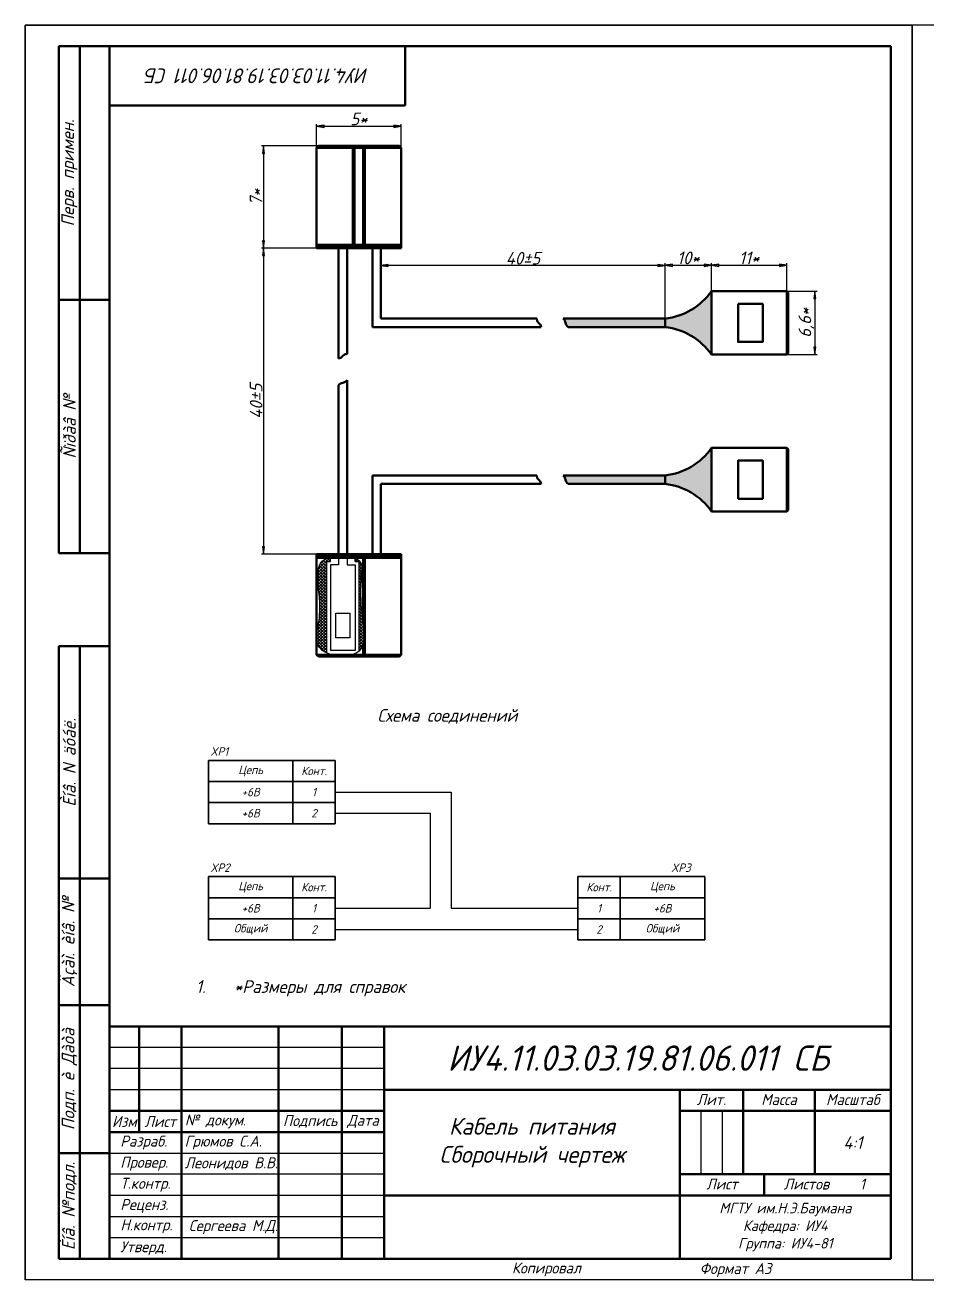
# Model space of a CAD drawing. Header units: inches. Extents: x -14 to 5184, y -66 to 1689.
# Drawn here: x 435.8 to 649.5, y 651.1 to 948.1 of the extents above; entities that cross this region are included whole.
import ezdxf

# ---------------------------------------------------------------- set-up
doc = ezdxf.new("R2010")
doc.units = ezdxf.units.IN
doc.header["$MEASUREMENT"] = 0
for name, color, linetype, lineweight in [('Видимые тонкие (ГОСТ)', 7, 'Continuous', 25), ('Видимый контур (ГОСТ)', 7, 'Continuous', 50), ('Текст', 7, 'Continuous', 15)]:
    doc.layers.add(name, color=color, linetype=linetype, lineweight=lineweight)
doc.styles.get("Standard").update_dxf_attribs({"font": 'gost_b.ttf', "oblique": 15})
doc.styles.add('Standart 3.0', font='gost_b.ttf', dxfattribs={"oblique": 15, "height": 3})
doc.dimstyles.new('Обычный (ГОСТ)', dxfattribs={"dimscale": 0.5, "dimtxt": 3.5, "dimasz": 3.5, "dimexe": 1, "dimexo": 0, "dimgap": 0.5, "dimtad": 1, "dimrnd": 1e-08, "dimtxsty": 'Standart 3.0', "dimblk": 'Filled-1', "dimblk1": 'Filled-1', "dimblk2": 'Filled-1', "dimcen": 0.09, "dimdle": 15, "dimclrd": 256, "dimclre": 256, "dimclrt": 256, "dimazin": 2, "dimtfac": 0.714286, "dimtmove": 0, "dimatfit": 3, "dimfxl": 1, "dimtolj": 1, "dimlwd": 25, "dimlwe": 25, "dimarcsym": 0})

# ---------------------------------------------------------------- blocks, each defined once
blk = doc.blocks.new('Filled-1')
at = {"color": 0}
for p, q in [((0, 0), (-1, 0.14)), ((-1, 0.14), (-1, -0.14)), ((-1, 0), (0, 0)), ((-1, -0.14), (0, 0))]:
    blk.add_line(p, q, dxfattribs=at)
at = {"color": 0, "flags": 128}
blk.add_lwpolyline([(-1, -0.14), (0, 0), (-1, 0.14), (-1, -0.14)], dxfattribs=at)
at = {"color": 0}
blk.add_solid([(-1, -0.14), (0, 0), (-1, 0.14), (-1, -0.14)], dxfattribs=at)
blk = doc.blocks.new('*D194')
at = {"layer": 'Видимые тонкие (ГОСТ)', "lineweight": 25, "ltscale": 0.5, "transparency": 16777216}
for p, q in [((505.19, 919.47), (491.72, 919.47)), ((492.22, 917.72), (492.22, 897.02)), ((504.79, 895.27), (491.72, 895.27))]:
    blk.add_line(p, q, dxfattribs=at)
at = {"layer": 'Видимые тонкие (ГОСТ)', "lineweight": 25, "ltscale": 0.5, "transparency": 16777216, "xscale": 1.75, "yscale": 1.75, "zscale": 1.75}
for p, rotation in [((492.22, 919.47), 90), ((492.22, 895.27), 270)]:
    blk.add_blockref('Filled-1', p, dxfattribs=dict(at, rotation=rotation))
at = {"layer": 'Видимые тонкие (ГОСТ)', "ltscale": 0.5, "transparency": 16777216, "insert": (490.47, 907.37), "char_height": 3, "attachment_point": 5, "rotation": 90, "style": 'Standart 3.0'}
blk.add_mtext('\\A1;{\\fGOST type B|b0|i0|c204|p0;7}*', dxfattribs=at)
blk = doc.blocks.new('*D195')
at = {"layer": 'Видимые тонкие (ГОСТ)', "lineweight": 25, "ltscale": 0.5, "transparency": 16777216}
for p, q in [((504.79, 919.07), (504.79, 924.63)), ((506.54, 924.13), (523.04, 924.13)), ((524.79, 919.07), (524.79, 924.63))]:
    blk.add_line(p, q, dxfattribs=at)
at = {"layer": 'Видимые тонкие (ГОСТ)', "lineweight": 25, "ltscale": 0.5, "transparency": 16777216, "xscale": 1.75, "yscale": 1.75, "zscale": 1.75, "rotation": 180}
blk.add_blockref('Filled-1', (504.79, 924.13), dxfattribs=at)
at = {"layer": 'Видимые тонкие (ГОСТ)', "lineweight": 25, "ltscale": 0.5, "transparency": 16777216, "xscale": 1.75, "yscale": 1.75, "zscale": 1.75}
blk.add_blockref('Filled-1', (524.79, 924.13), dxfattribs=at)
at = {"layer": 'Видимые тонкие (ГОСТ)', "ltscale": 0.5, "transparency": 16777216, "insert": (514.79, 925.88), "char_height": 3, "attachment_point": 5, "style": 'Standart 3.0'}
blk.add_mtext('\\A1;5*', dxfattribs=at)
blk = doc.blocks.new('*D196')
at = {"layer": 'Видимые тонкие (ГОСТ)', "lineweight": 25, "ltscale": 0.5, "transparency": 16777216}
for p, q in [((504.79, 895.27), (491.72, 895.27)), ((492.22, 893.52), (492.22, 824.58)), ((504.79, 822.83), (491.72, 822.83))]:
    blk.add_line(p, q, dxfattribs=at)
at = {"layer": 'Видимые тонкие (ГОСТ)', "lineweight": 25, "ltscale": 0.5, "transparency": 16777216, "xscale": 1.75, "yscale": 1.75, "zscale": 1.75}
for p, rotation in [((492.22, 895.27), 90), ((492.22, 822.83), 270)]:
    blk.add_blockref('Filled-1', p, dxfattribs=dict(at, rotation=rotation))
at = {"layer": 'Видимые тонкие (ГОСТ)', "ltscale": 0.5, "transparency": 16777216, "insert": (490.47, 859.05), "char_height": 3, "attachment_point": 5, "rotation": 90, "style": 'Standart 3.0'}
blk.add_mtext('\\A1;40{\\fISOCPEUR|b0|i0|c0|p0;%%P5}', dxfattribs=at)
blk = doc.blocks.new('*D197')
at = {"layer": 'Видимые тонкие (ГОСТ)', "lineweight": 25, "ltscale": 0.5, "transparency": 16777216}
for p, q in [((616.12, 885.11), (623.28, 885.11)), ((622.78, 883.36), (622.78, 871.86)), ((616.12, 870.11), (623.28, 870.11))]:
    blk.add_line(p, q, dxfattribs=at)
at = {"layer": 'Видимые тонкие (ГОСТ)', "lineweight": 25, "ltscale": 0.5, "transparency": 16777216, "xscale": 1.75, "yscale": 1.75, "zscale": 1.75}
for p, rotation in [((622.78, 885.11), 90), ((622.78, 870.11), 270)]:
    blk.add_blockref('Filled-1', p, dxfattribs=dict(at, rotation=rotation))
at = {"layer": 'Видимые тонкие (ГОСТ)', "ltscale": 0.5, "transparency": 16777216, "insert": (620.74, 877.61), "char_height": 3, "attachment_point": 5, "rotation": 90, "style": 'Standart 3.0'}
blk.add_mtext('\\A1;6,6*', dxfattribs=at)
blk = doc.blocks.new('*D198')
at = {"layer": 'Видимые тонкие (ГОСТ)', "lineweight": 25, "ltscale": 0.5, "transparency": 16777216}
for p, q in [((598.27, 885.11), (598.27, 891.73)), ((600.02, 891.23), (614.37, 891.23)), ((616.12, 885.11), (616.12, 891.73))]:
    blk.add_line(p, q, dxfattribs=at)
at = {"layer": 'Видимые тонкие (ГОСТ)', "lineweight": 25, "ltscale": 0.5, "transparency": 16777216, "xscale": 1.75, "yscale": 1.75, "zscale": 1.75, "rotation": 180}
blk.add_blockref('Filled-1', (598.27, 891.23), dxfattribs=at)
at = {"layer": 'Видимые тонкие (ГОСТ)', "lineweight": 25, "ltscale": 0.5, "transparency": 16777216, "xscale": 1.75, "yscale": 1.75, "zscale": 1.75}
blk.add_blockref('Filled-1', (616.12, 891.23), dxfattribs=at)
at = {"layer": 'Видимые тонкие (ГОСТ)', "ltscale": 0.5, "transparency": 16777216, "insert": (607.2, 892.98), "char_height": 3, "attachment_point": 5, "style": 'Standart 3.0'}
blk.add_mtext('\\A1;11*', dxfattribs=at)
blk = doc.blocks.new('*D199')
at = {"layer": 'Видимые тонкие (ГОСТ)', "lineweight": 25, "ltscale": 0.5, "transparency": 16777216}
for p, q in [((519.99, 885.11), (519.99, 891.66)), ((585.54, 891.16), (521.74, 891.16)), ((587.29, 878.61), (587.29, 891.66))]:
    blk.add_line(p, q, dxfattribs=at)
at = {"layer": 'Видимые тонкие (ГОСТ)', "lineweight": 25, "ltscale": 0.5, "transparency": 16777216, "xscale": 1.75, "yscale": 1.75, "zscale": 1.75, "rotation": 180}
blk.add_blockref('Filled-1', (519.99, 891.16), dxfattribs=at)
at = {"layer": 'Видимые тонкие (ГОСТ)', "lineweight": 25, "ltscale": 0.5, "transparency": 16777216, "xscale": 1.75, "yscale": 1.75, "zscale": 1.75}
blk.add_blockref('Filled-1', (587.29, 891.16), dxfattribs=at)
at = {"layer": 'Видимые тонкие (ГОСТ)', "ltscale": 0.5, "transparency": 16777216, "insert": (553.64, 892.91), "char_height": 3, "attachment_point": 5, "style": 'Standart 3.0'}
blk.add_mtext('\\A1;40%%P5', dxfattribs=at)
blk = doc.blocks.new('*D200')
at = {"layer": 'Видимые тонкие (ГОСТ)', "lineweight": 25, "ltscale": 0.5, "transparency": 16777216}
for p, q in [((587.29, 878.61), (587.29, 891.73)), ((589.04, 891.23), (596.52, 891.23)), ((598.27, 885.11), (598.27, 891.73))]:
    blk.add_line(p, q, dxfattribs=at)
at = {"layer": 'Видимые тонкие (ГОСТ)', "lineweight": 25, "ltscale": 0.5, "transparency": 16777216, "xscale": 1.75, "yscale": 1.75, "zscale": 1.75, "rotation": 180}
blk.add_blockref('Filled-1', (587.29, 891.23), dxfattribs=at)
at = {"layer": 'Видимые тонкие (ГОСТ)', "lineweight": 25, "ltscale": 0.5, "transparency": 16777216, "xscale": 1.75, "yscale": 1.75, "zscale": 1.75}
blk.add_blockref('Filled-1', (598.27, 891.23), dxfattribs=at)
at = {"layer": 'Видимые тонкие (ГОСТ)', "ltscale": 0.5, "transparency": 16777216, "insert": (592.78, 892.98), "char_height": 3, "attachment_point": 5, "style": 'Standart 3.0'}
blk.add_mtext('\\A1;10*', dxfattribs=at)

msp = doc.modelspace()

# ---------------------------------------------------------------- hatches: boundary and pattern name
at = {"layer": 'Видимые тонкие (ГОСТ)', "ltscale": 0.5}
h = msp.add_hatch(color=8, dxfattribs=at)
h.dxf.hatch_style = 1
h.paths.add_polyline_path([(598.2729, 884.8092), (598.2729, 884.8145), (598.2729, 885.1092, -0.21535713), (587.2942, 878.6092), (587.2942, 876.6092, -0.21535713), (598.2729, 870.1092), (598.2729, 870.404), (598.2729, 877.6092), (598.2729, 878.3592)])
h = msp.add_hatch(color=9, dxfattribs=at)
h.dxf.hatch_style = 1
edge = h.paths.add_edge_path()
edge.add_spline(control_points=[(563.1232, 878.6092), (563.9202, 878.0853), (563.5824, 877.072), (564.3238, 876.6092)], knot_values=[4.36517075, 4.36517075, 4.36517075, 4.36517075, 6.51289518, 6.51289518, 6.51289518, 6.51289518], degree=3, periodic=0)
edge.add_line((564.3238, 876.6092), (587.2942, 876.6092))
edge.add_line((587.2942, 876.6092), (587.2942, 878.6092))
edge.add_line((587.2942, 878.6092), (563.1232, 878.6092))
h = msp.add_hatch(color=8, dxfattribs=at)
h.dxf.hatch_style = 1
h.paths.add_polyline_path([(598.2729, 841.2421), (598.2729, 847.6921), (598.2729, 847.6973), (598.2729, 847.9921, -0.21535713), (587.2942, 841.4921), (587.2942, 839.4921, -0.21535713), (598.2729, 832.9921), (598.2729, 833.2868), (598.2729, 840.4921)])
h = msp.add_hatch(color=9, dxfattribs=at)
h.dxf.hatch_style = 1
edge = h.paths.add_edge_path()
edge.add_line((578.9694, 839.4921), (579.3561, 840.1172))
edge.add_arc((579.4877, 840.3298), 0.25, 58.259852, 238.259852, ccw=False)
edge.add_arc((579.4877, 840.3298), 0.25, -121.740148, 58.259852, ccw=False)
edge.add_line((579.3561, 840.1172), (578.9694, 839.4921))
edge.add_line((578.9694, 839.4921), (587.2942, 839.4921))
edge.add_line((587.2942, 839.4921), (587.2942, 841.4921))
edge.add_line((587.2942, 841.4921), (563.1187, 841.4921))
edge.add_spline(control_points=[(563.1232, 841.4889), (563.9184, 840.9661), (563.5839, 839.9563), (564.3188, 839.4921)], knot_values=[4.36517075, 4.36517075, 4.36517075, 4.36517075, 6.50798726, 6.50798726, 6.50798726, 6.50798726], degree=3, periodic=0)
edge.add_line((564.3188, 839.4921), (578.9694, 839.4921))
at = {"layer": 'Видимые тонкие (ГОСТ)', "lineweight": 9, "ltscale": 0.5}
h = msp.add_hatch(dxfattribs=at)
h.set_pattern_fill('ANSI37', color=256, scale=4, angle=-90)
h.set_pattern_definition([(315, (15.3887, 3802.09656), (0.35355339, 0.35355339), []), (45, (15.3887, 3802.09656), (-0.35355339, 0.35355339), [])])
edge = h.paths.add_edge_path()
edge.add_spline(control_points=[(504.999, 801.4747), (505.0902, 801.243), (505.5294, 800.4368), (506.4235, 799.8129), (507.2023, 799.4692)], knot_values=[25.93792, 25.93792, 25.93792, 25.93792, 26.81920287, 29.17671537, 29.17671537, 29.17671537, 29.17671537], degree=3, periodic=0)
edge.add_line((507.2023, 799.4692), (507.2023, 821.0922))
edge.add_line((507.2023, 821.0922), (508.1006, 821.0922))
edge.add_line((508.1006, 821.0922), (508.1006, 822.1612))
edge.add_spline(control_points=[(508.1006, 822.1612), (507.5425, 822.0438), (503.2667, 820.5493), (506.4686, 812.4534), (505.1798, 806.2382), (504.999, 805.2082)], knot_values=[33.109012, 33.109012, 33.109012, 33.109012, 34.82994606, 48.02643256, 50.87792173, 50.87792173, 50.87792173, 50.87792173], degree=3, periodic=0)
edge.add_spline(control_points=[(504.999, 805.2082), (504.7497, 803.7877), (504.5922, 802.5086), (504.999, 801.4747)], knot_values=[29.17671537, 29.17671537, 29.17671537, 29.17671537, 33.109012, 33.109012, 33.109012, 33.109012], degree=3, periodic=0)
edge = h.paths.add_edge_path()
edge.add_spline(control_points=[(514.7654, 799.859), (516.8036, 801.769), (514.816, 810.0323), (515.2378, 815.8548), (515.4428, 818.6851)], knot_values=[0, 0, 0, 0, 9.58638894, 18.6541905, 18.6541905, 18.6541905, 18.6541905], degree=3, periodic=0)
edge.add_spline(control_points=[(515.4428, 818.6851), (515.4961, 819.3846), (515.6093, 820.8727), (514.5882, 821.6426), (513.8834, 821.9099)], knot_values=[56.04666954, 56.04666954, 56.04666954, 56.04666954, 57.98855908, 60.17803406, 60.17803406, 60.17803406, 60.17803406], degree=3, periodic=0)
edge.add_line((513.8834, 821.9099), (513.8834, 821.0922))
edge.add_line((513.8834, 821.0922), (514.7654, 821.0922))
edge.add_line((514.7654, 821.0922), (514.7654, 799.859))

# ---------------------------------------------------------------- linework, layer by layer
at = {"color": 0, "lineweight": 35, "transparency": 33554684}
for p, q in [((479.1693, 774.0466), (479.1693, 759.0466)), ((479.1693, 774.0466), (489.1693, 774.0466)), ((489.1693, 774.0466), (489.1693, 774.0466)), ((489.1693, 774.0466), (509.1693, 774.0466)), ((499.1693, 774.0466), (499.1693, 759.0466)), ((509.1693, 774.0466), (509.1693, 759.0466)), ((479.1693, 769.0466), (509.1693, 769.0466)), ((479.1693, 764.0466), (509.1693, 764.0466)), ((479.1693, 759.0466), (489.1693, 759.0466)), ((489.1693, 759.0466), (509.1693, 759.0466)), ((479.1693, 746.5466), (479.1693, 731.5466)), ((479.1693, 746.5466), (489.1693, 746.5466)), ((489.1693, 746.5466), (489.1693, 746.5466)), ((489.1693, 746.5466), (509.1693, 746.5466)), ((499.1693, 746.5466), (499.1693, 731.5466)), ((509.1693, 746.5466), (509.1693, 731.5466)), ((566.6693, 746.5466), (566.6693, 731.5466)), ((586.6693, 746.5466), (566.6693, 746.5466)), ((576.6693, 746.5466), (576.6693, 731.5466)), ((596.6693, 746.5466), (586.6693, 746.5466)), ((586.6693, 746.5466), (586.6693, 746.5466)), ((596.6693, 746.5466), (596.6693, 731.5466)), ((479.1693, 741.5466), (509.1693, 741.5466)), ((596.6693, 741.5466), (566.6693, 741.5466)), ((479.1693, 736.5466), (509.1693, 736.5466)), ((596.6693, 736.5466), (566.6693, 736.5466)), ((479.1693, 731.5466), (489.1693, 731.5466)), ((489.1693, 731.5466), (509.1693, 731.5466)), ((566.6693, 731.5466), (576.6693, 731.5466)), ((576.6693, 731.5466), (596.6693, 731.5466))]:
    msp.add_line(p, q, dxfattribs=at)
at = {"color": 0, "lineweight": 25, "transparency": 33554684}
for p, q in [((509.1693, 739.0466), (514.1693, 739.0466)), ((560.7439, 739.0466), (566.6693, 739.0466))]:
    msp.add_line(p, q, dxfattribs=at)
at = {"layer": 'Видимые тонкие (ГОСТ)'}
for p, q in [((435.7582, 651.0861), (435.7582, 948.0861)), ((645.7582, 948.0861), (435.7582, 948.0861)), ((435.7582, 948.0861), (435.7582, 651.0861)), ((435.7582, 651.0861), (435.7582, 948.0861)), ((435.7582, 948.0861), (645.7582, 948.0861)), ((645.7582, 948.0861), (645.7582, 651.0861)), ((645.7582, 651.0861), (645.7582, 948.0861)), ((645.7582, 651.0861), (645.7582, 948.0861)), ((645.7582, 948.0861), (645.7582, 651.0861)), ((645.7582, 651.0861), (435.7582, 651.0861))]:
    msp.add_line(p, q, dxfattribs=at)
at = {"layer": 'Видимые тонкие (ГОСТ)', "transparency": 33554684}
for p, q in [((855.7582, 948.0861), (645.7582, 948.0861)), ((645.7582, 948.0861), (645.7582, 651.0861)), ((520.7582, 706.0861), (455.7582, 706.0861)), ((520.7582, 701.0861), (455.7582, 701.0861)), ((520.7582, 696.0861), (455.7582, 696.0861)), ((595.7458, 690.8774), (595.7458, 676.0861)), ((600.8237, 690.8774), (600.8237, 676.0861)), ((455.7582, 681.0861), (520.7582, 681.0861)), ((520.7582, 676.0861), (455.7582, 676.0861)), ((520.7582, 671.0861), (455.7582, 671.0861)), ((645.7582, 651.0861), (855.7582, 651.0861))]:
    msp.add_line(p, q, dxfattribs=at)
at = {"layer": 'Видимые тонкие (ГОСТ)', "ltscale": 0.5}
for p, q in [((508.992, 822.8292), (512.992, 822.8292)), ((509.992, 822.8292), (509.992, 820.3551)), ((509.992, 822.8292), (511.992, 822.8292)), ((511.992, 822.8292), (511.992, 820.3551)), ((508.1006, 821.0922), (508.1006, 822.1612)), ((509.992, 820.3551), (508.1006, 820.3551)), ((508.1006, 820.3551), (508.1006, 800.047)), ((511.992, 820.3551), (513.8834, 820.3551)), ((513.8834, 821.0922), (513.8834, 821.9099)), ((513.8834, 820.3551), (513.8834, 800.047)), ((513.8834, 800.047), (508.1006, 800.047)), ((509.1693, 766.5466), (521.6693, 766.5466)), ((521.6693, 766.5466), (536.6693, 766.5466)), ((536.6693, 766.5466), (536.6693, 739.0466)), ((509.1693, 761.5466), (526.6693, 761.5466)), ((526.6693, 761.5466), (531.6693, 761.5466)), ((531.6693, 761.5466), (531.6693, 739.0466)), ((510.7439, 739.0466), (531.6693, 739.0466)), ((536.6693, 739.0466), (560.7439, 739.0466)), ((509.1693, 734.0466), (526.6693, 734.0466)), ((526.6693, 734.0466), (566.6693, 734.0466))]:
    msp.add_line(p, q, dxfattribs=at)
for points in [[(507.2023, 799.4692), (507.2023, 821.0922), (508.1006, 821.0922)], [(513.8834, 821.0922), (514.7654, 821.0922), (514.7654, 799.859)]]:
    msp.add_lwpolyline(points, dxfattribs=at)
msp.add_lwpolyline([(512.6773, 808.9213), (512.6773, 803.0892), (509.3068, 803.0892), (509.3068, 808.9213)], close=True, dxfattribs=at)
at = {"layer": 'Видимые тонкие (ГОСТ)', "transparency": 33554684}
for points in [[(455.7582, 666.0861), (520.7582, 666.0861)], [(455.7582, 661.0861), (520.7582, 661.0861)]]:
    msp.add_lwpolyline(points, dxfattribs=at)
at = {"layer": 'Видимые тонкие (ГОСТ)', "ltscale": 0.5}
for points, knots in [([(504.792, 803.7813), (504.9296, 805.1865), (506.7151, 811.83), (502.8734, 821.5436), (510.7796, 822.6171), (515.6912, 821.9485), (515.4961, 819.3846), (515.4428, 818.6851)], [31.74089423, 31.74089423, 31.74089423, 31.74089423, 35.96050118, 49.15698767, 53.06024724, 58.23614453, 60.17803406, 60.17803406, 60.17803406, 60.17803406]), ([(515.4428, 818.6851), (515.2378, 815.8548), (514.8047, 809.8772), (517.9171, 797.2445), (505.7666, 798.837), (504.8274, 801.8646), (504.7709, 802.4853)], [0, 0, 0, 0, 9.06780156, 19.15099019, 28.2954325, 30.3750313, 30.3750313, 30.3750313, 30.3750313])]:
    msp.add_open_spline(points, degree=3, knots=knots, dxfattribs=at)
at = {"layer": 'Видимый контур (ГОСТ)'}
for p, q in [((443.7582, 943.0861), (640.7582, 943.0861)), ((455.7582, 656.0861), (455.7582, 943.0861)), ((525.7582, 929.0861), (525.7582, 943.0861)), ((640.7582, 656.0861), (640.7582, 943.0861)), ((525.7582, 929.0861), (455.7582, 929.0861)), ((505.192, 919.4721), (504.792, 919.0721)), ((505.192, 919.4721), (504.792, 919.0721)), ((504.792, 919.0721), (513.792, 919.0721)), ((504.792, 896.0721), (504.792, 919.0721)), ((504.792, 919.0721), (513.792, 919.0721)), ((504.792, 896.0721), (504.792, 919.0721)), ((514.792, 919.4721), (505.192, 919.4721)), ((514.792, 919.4721), (505.192, 919.4721)), ((513.392, 919.0721), (513.392, 896.0721)), ((513.392, 919.0721), (513.392, 896.0721)), ((513.792, 896.0721), (513.792, 919.0721)), ((513.792, 896.0721), (513.792, 919.0721)), ((514.792, 919.4721), (514.192, 919.4721)), ((514.792, 919.4721), (514.192, 919.4721)), ((514.792, 919.4721), (515.392, 919.4721)), ((514.792, 919.4721), (524.392, 919.4721)), ((514.792, 919.4721), (515.392, 919.4721)), ((514.792, 919.4721), (524.392, 919.4721)), ((524.792, 919.0721), (515.792, 919.0721)), ((515.792, 896.0721), (515.792, 919.0721)), ((524.792, 919.0721), (515.792, 919.0721)), ((515.792, 896.0721), (515.792, 919.0721)), ((516.192, 919.0721), (516.192, 896.0721)), ((516.192, 919.0721), (516.192, 896.0721)), ((524.392, 919.4721), (524.792, 919.0721)), ((524.392, 919.4721), (524.792, 919.0721)), ((524.792, 896.0721), (524.792, 919.0721)), ((524.792, 896.0721), (524.792, 919.0721)), ((504.792, 896.0721), (504.792, 895.2721)), ((514.792, 896.0721), (504.792, 896.0721)), ((504.792, 896.0721), (504.792, 895.2721)), ((514.792, 896.0721), (504.792, 896.0721)), ((514.792, 895.6721), (504.792, 895.6721)), ((514.792, 895.6721), (504.792, 895.6721)), ((504.792, 895.2721), (505.192, 895.2721)), ((505.185, 895.2721), (504.792, 895.2721)), ((504.792, 895.2721), (505.192, 895.2721)), ((505.185, 895.2721), (504.792, 895.2721)), ((505.192, 895.2721), (505.185, 895.2721)), ((505.192, 895.2721), (505.185, 895.2721)), ((505.192, 895.6721), (514.792, 895.6721)), ((505.192, 895.6721), (514.792, 895.6721)), ((505.192, 895.2721), (514.792, 895.2721)), ((505.192, 895.2721), (514.792, 895.2721)), ((514.792, 896.0721), (524.792, 896.0721)), ((514.792, 896.0721), (524.792, 896.0721)), ((524.392, 895.6721), (514.792, 895.6721)), ((514.792, 895.6721), (524.792, 895.6721)), ((524.392, 895.6721), (514.792, 895.6721)), ((514.792, 895.6721), (524.792, 895.6721)), ((524.392, 895.2721), (514.792, 895.2721)), ((524.392, 895.2721), (514.792, 895.2721)), ((524.792, 895.2721), (524.392, 895.2721)), ((524.392, 895.2721), (524.399, 895.2721)), ((524.792, 895.2721), (524.392, 895.2721)), ((524.392, 895.2721), (524.399, 895.2721)), ((524.399, 895.2721), (524.792, 895.2721)), ((524.399, 895.2721), (524.792, 895.2721)), ((524.792, 896.0721), (524.792, 895.2721)), ((524.792, 896.0721), (524.792, 895.2721)), ((598.2729, 885.1092), (598.2729, 884.8092)), ((598.8729, 885.1092), (598.2729, 885.1092)), ((598.2729, 884.8145), (598.2729, 885.1092)), ((598.2729, 885.1092), (598.2729, 884.8092)), ((598.8729, 885.1092), (598.2729, 885.1092)), ((598.2729, 884.8145), (598.2729, 885.1092)), ((598.8729, 885.1092), (616.1229, 885.1092)), ((598.8729, 885.1092), (616.1229, 885.1092)), ((616.4229, 884.8092), (616.1229, 885.1092)), ((616.1229, 885.1092), (616.1229, 878.3592)), ((616.4229, 884.8092), (616.1229, 885.1092)), ((616.1229, 885.1092), (616.1229, 878.3592)), ((598.2729, 884.8092), (598.2729, 884.8145)), ((598.2729, 884.8092), (598.2729, 884.8145)), ((598.2729, 884.8092), (598.2729, 877.6092)), ((598.2729, 884.8092), (598.2729, 877.6092)), ((616.4229, 877.6092), (616.4229, 884.8092)), ((616.4229, 877.6092), (616.4229, 884.8092)), ((598.2729, 870.4092), (598.2729, 877.6092)), ((598.2729, 870.4092), (598.2729, 877.6092)), ((616.1229, 870.1092), (616.1229, 876.8592)), ((616.1229, 870.1092), (616.1229, 876.8592)), ((616.4229, 877.6092), (616.4229, 878.0592)), ((616.4229, 877.6092), (616.4229, 878.0592)), ((616.4229, 877.6092), (616.4229, 877.1592)), ((616.4229, 877.6092), (616.4229, 870.4092)), ((616.4229, 877.6092), (616.4229, 877.1592)), ((616.4229, 877.6092), (616.4229, 870.4092)), ((598.2729, 870.1092), (598.2729, 870.4092)), ((598.2729, 870.4092), (598.2729, 870.404)), ((598.2729, 870.1092), (598.2729, 870.4092)), ((598.2729, 870.4092), (598.2729, 870.404)), ((598.2729, 870.404), (598.2729, 870.1092)), ((598.2729, 870.404), (598.2729, 870.1092)), ((616.4229, 870.4092), (616.1229, 870.1092)), ((616.4229, 870.4092), (616.1229, 870.1092)), ((598.8729, 870.1092), (598.2729, 870.1092)), ((598.8729, 870.1092), (598.2729, 870.1092)), ((598.8729, 870.1092), (616.1229, 870.1092)), ((598.8729, 870.1092), (616.1229, 870.1092)), ((598.2729, 847.9921), (598.2729, 847.6921)), ((598.8729, 847.9921), (598.2729, 847.9921)), ((598.2729, 847.6973), (598.2729, 847.9921)), ((598.2729, 847.9921), (598.2729, 847.6921)), ((598.8729, 847.9921), (598.2729, 847.9921)), ((598.2729, 847.6973), (598.2729, 847.9921)), ((598.2729, 847.6921), (598.2729, 847.6973)), ((598.2729, 847.6921), (598.2729, 847.6973)), ((598.2729, 847.6921), (598.2729, 840.4921)), ((598.2729, 847.6921), (598.2729, 840.4921)), ((598.8729, 847.9921), (616.1229, 847.9921)), ((598.8729, 847.9921), (616.1229, 847.9921)), ((616.4229, 847.6921), (616.1229, 847.9921)), ((616.1229, 847.9921), (616.1229, 841.2421)), ((616.4229, 847.6921), (616.1229, 847.9921)), ((616.1229, 847.9921), (616.1229, 841.2421)), ((616.4229, 840.4921), (616.4229, 847.6921)), ((616.4229, 840.4921), (616.4229, 847.6921)), ((616.4229, 840.4921), (616.4229, 840.9421)), ((616.4229, 840.4921), (616.4229, 840.9421)), ((598.2729, 833.2921), (598.2729, 840.4921)), ((598.2729, 833.2921), (598.2729, 840.4921)), ((616.1229, 832.9921), (616.1229, 839.7421)), ((616.1229, 832.9921), (616.1229, 839.7421)), ((616.4229, 840.4921), (616.4229, 840.0421)), ((616.4229, 840.4921), (616.4229, 833.2921)), ((616.4229, 840.4921), (616.4229, 840.0421)), ((616.4229, 840.4921), (616.4229, 833.2921)), ((598.2729, 832.9921), (598.2729, 833.2921)), ((598.2729, 833.2921), (598.2729, 833.2868)), ((598.2729, 832.9921), (598.2729, 833.2921)), ((598.2729, 833.2921), (598.2729, 833.2868)), ((598.2729, 833.2868), (598.2729, 832.9921)), ((598.2729, 833.2868), (598.2729, 832.9921)), ((598.8729, 832.9921), (598.2729, 832.9921)), ((598.8729, 832.9921), (598.2729, 832.9921)), ((598.8729, 832.9921), (616.1229, 832.9921)), ((598.8729, 832.9921), (616.1229, 832.9921)), ((616.4229, 833.2921), (616.1229, 832.9921)), ((616.4229, 833.2921), (616.1229, 832.9921)), ((504.792, 822.8292), (505.192, 822.8292)), ((504.792, 822.0292), (504.792, 822.8292)), ((505.185, 822.8292), (504.792, 822.8292)), ((504.792, 822.8292), (505.192, 822.8292)), ((504.792, 822.0292), (504.792, 822.8292)), ((505.185, 822.8292), (504.792, 822.8292)), ((505.192, 822.8292), (505.185, 822.8292)), ((505.192, 822.8292), (505.185, 822.8292)), ((505.192, 822.8292), (514.792, 822.8292)), ((505.192, 822.8292), (514.792, 822.8292)), ((524.392, 822.8292), (514.792, 822.8292)), ((524.392, 822.8292), (514.792, 822.8292)), ((524.792, 822.8292), (524.392, 822.8292)), ((524.392, 822.8292), (524.399, 822.8292)), ((524.792, 822.8292), (524.392, 822.8292)), ((524.392, 822.8292), (524.399, 822.8292)), ((524.399, 822.8292), (524.792, 822.8292)), ((524.399, 822.8292), (524.792, 822.8292)), ((524.792, 822.0292), (524.792, 822.8292)), ((524.792, 822.0292), (524.792, 822.8292)), ((514.792, 822.4292), (504.792, 822.4292)), ((514.792, 822.4292), (504.792, 822.4292)), ((514.792, 822.0292), (504.792, 822.0292)), ((504.792, 822.0292), (504.792, 799.0292)), ((514.792, 822.0292), (504.792, 822.0292)), ((504.792, 822.0292), (504.792, 799.0292)), ((505.192, 822.4292), (514.792, 822.4292)), ((505.192, 822.4292), (514.792, 822.4292)), ((524.392, 822.4292), (514.792, 822.4292)), ((514.792, 822.4292), (524.792, 822.4292)), ((524.392, 822.4292), (514.792, 822.4292)), ((514.792, 822.4292), (524.792, 822.4292)), ((514.792, 822.0292), (524.792, 822.0292)), ((514.792, 822.0292), (524.792, 822.0292)), ((515.792, 822.0292), (515.792, 806.4814)), ((515.792, 822.0292), (515.792, 806.4814)), ((516.192, 799.0292), (516.192, 822.0292)), ((516.192, 799.0292), (516.192, 822.0292)), ((524.792, 822.0292), (524.792, 799.0292)), ((524.792, 822.0292), (524.792, 799.0292)), ((505.192, 798.6292), (504.792, 799.0292)), ((504.792, 799.0292), (513.792, 799.0292)), ((505.192, 798.6292), (504.792, 799.0292)), ((504.792, 799.0292), (513.792, 799.0292)), ((515.792, 801.7385), (515.792, 799.0292)), ((515.792, 801.7385), (515.792, 799.0292)), ((524.792, 799.0292), (515.792, 799.0292)), ((524.792, 799.0292), (515.792, 799.0292)), ((524.392, 798.6292), (524.792, 799.0292)), ((524.392, 798.6292), (524.792, 799.0292)), ((514.792, 798.6292), (505.192, 798.6292)), ((514.792, 798.6292), (505.192, 798.6292)), ((514.792, 798.6292), (514.192, 798.6292)), ((514.792, 798.6292), (514.192, 798.6292)), ((514.792, 798.6292), (515.392, 798.6292)), ((514.792, 798.6292), (524.392, 798.6292)), ((514.792, 798.6292), (515.392, 798.6292)), ((514.792, 798.6292), (524.392, 798.6292)), ((443.7582, 656.0861), (640.7582, 656.0861))]:
    msp.add_line(p, q, dxfattribs=at)
at = {"layer": 'Видимый контур (ГОСТ)', "transparency": 33554684}
for p, q in [((443.7582, 943.0861), (443.7582, 823.0861)), ((455.7582, 943.0861), (443.7582, 943.0861)), ((448.7582, 823.0861), (448.7582, 943.0861)), ((455.7582, 696.0861), (455.7582, 943.0861)), ((455.7582, 883.0861), (443.7582, 883.0861)), ((455.7582, 823.0861), (443.7582, 823.0861)), ((443.7582, 656.0861), (443.7582, 801.0861)), ((443.7582, 801.0861), (455.7582, 801.0861)), ((448.7582, 656.0861), (448.7582, 801.0861)), ((455.7582, 746.0861), (443.7582, 746.0861)), ((455.7582, 716.0861), (443.7582, 716.0861)), ((455.7582, 711.0861), (455.7582, 656.0861)), ((640.7582, 711.0861), (455.7582, 711.0861)), ((462.7582, 686.0861), (462.7582, 711.0861)), ((472.7582, 711.0861), (472.7582, 656.0861)), ((495.7582, 656.0861), (495.7582, 711.0861)), ((510.7582, 711.0861), (510.7582, 656.0861)), ((520.7582, 711.0861), (520.7582, 656.0861)), ((455.7582, 656.0861), (455.7582, 696.0861)), ((520.7582, 696.0861), (640.7582, 696.0861)), ((590.7582, 696.0861), (590.7582, 656.0861)), ((605.7582, 696.0861), (605.7582, 676.0861)), ((622.7582, 696.0861), (622.7582, 676.0861)), ((520.7582, 691.0861), (455.7582, 691.0861)), ((590.7582, 691.0861), (640.7582, 691.0861)), ((520.7582, 686.0861), (455.7582, 686.0861)), ((455.7582, 681.0861), (443.7582, 681.0861)), ((640.7582, 676.0861), (590.7582, 676.0861)), ((610.7582, 676.0861), (610.7582, 671.0861)), ((640.7582, 671.0861), (520.7582, 671.0861))]:
    msp.add_line(p, q, dxfattribs=at)
at = {"layer": 'Видимый контур (ГОСТ)', "ltscale": 0.5}
for p, q in [((513.392, 919.0721), (514.792, 919.0721)), ((513.392, 919.0721), (514.792, 919.0721)), ((516.192, 919.0721), (514.792, 919.0721)), ((516.192, 919.0721), (514.792, 919.0721)), ((509.992, 895.2721), (509.992, 869.1821)), ((511.992, 895.2721), (511.992, 870.2714)), ((518.992, 895.2721), (516.992, 895.2721)), ((518.992, 895.2721), (517.992, 895.2721)), ((517.992, 895.2721), (517.992, 876.6092)), ((517.992, 895.2721), (519.992, 895.2721)), ((518.992, 895.2721), (520.992, 895.2721)), ((518.992, 895.2721), (519.992, 895.2721)), ((519.992, 895.2721), (519.992, 878.6092)), ((517.992, 876.6092), (557.9767, 876.6092)), ((519.992, 878.6092), (556.8874, 878.6092)), ((563.1232, 878.6092), (587.2942, 878.6092)), ((564.3238, 876.6092), (587.2942, 876.6092)), ((587.2942, 878.6092), (587.2942, 876.6092)), ((598.2729, 876.8592), (598.2729, 878.3592)), ((598.2729, 876.8592), (598.2729, 878.3592)), ((616.1229, 878.6592), (616.1229, 877.6092)), ((616.1229, 878.6592), (616.1229, 877.6092)), ((616.1229, 876.5592), (616.1229, 877.6092)), ((616.1229, 876.5592), (616.1229, 877.6092)), ((509.992, 862.835), (509.992, 822.8292)), ((511.992, 864.0356), (511.992, 863.6092)), ((511.992, 863.6092), (511.992, 822.8292)), ((517.992, 822.8292), (517.992, 841.5051)), ((517.992, 841.4921), (556.8874, 841.4921)), ((563.1232, 841.4921), (587.2942, 841.4921)), ((587.2942, 841.4921), (587.2942, 839.4921)), ((598.2729, 841.2421), (598.2729, 839.7421)), ((598.2729, 841.2421), (598.2729, 839.7421)), ((616.1229, 841.5421), (616.1229, 840.4921)), ((616.1229, 841.5421), (616.1229, 840.4921)), ((519.992, 822.8292), (519.992, 839.5051)), ((519.992, 839.4921), (557.9769, 839.4921)), ((564.3188, 839.4921), (587.2942, 839.4921)), ((616.1229, 839.4421), (616.1229, 840.4921)), ((616.1229, 839.4421), (616.1229, 840.4921)), ((513.392, 799.0292), (514.792, 799.0292)), ((513.392, 799.0292), (514.792, 799.0292)), ((516.192, 799.0292), (514.792, 799.0292)), ((516.192, 799.0292), (514.792, 799.0292))]:
    msp.add_line(p, q, dxfattribs=at)
for points in [[(604.5786, 882.1092), (610.4172, 882.1092), (610.4172, 873.0917), (604.5786, 873.0917)], [(604.5786, 835.9921), (610.4172, 835.9921), (610.4172, 845.0096), (604.5786, 845.0096)]]:
    msp.add_lwpolyline(points, close=True, dxfattribs=at)
for centre, start, end in [((585.5879, 894.0129), 276.320986, 324.934732), ((585.5879, 861.2056), 35.065268, 83.679014), ((585.5879, 856.8958), 276.320986, 324.934732), ((585.5879, 824.0884), 35.065268, 83.679014)]:
    msp.add_arc(centre, 15.4979, start, end, dxfattribs=at)
for points in [[(556.8874, 878.6092), (556.7415, 877.6209), (558.0295, 877.452), (557.9767, 876.6092)], [(563.1232, 878.6092), (563.9202, 878.0853), (563.5824, 877.072), (564.3238, 876.6092)], [(511.992, 870.2714), (511.0036, 870.4173), (510.8348, 869.1294), (509.992, 869.1821)], [(511.992, 864.0356), (511.468, 863.2386), (510.4548, 863.5764), (509.992, 862.835)], [(556.8874, 841.4889), (556.7415, 840.5005), (558.0295, 840.3316), (557.9767, 839.4889)], [(563.1232, 841.4889), (563.9202, 840.9649), (563.5824, 839.9517), (564.3238, 839.4889)]]:
    msp.add_open_spline(points, degree=3, dxfattribs=at)

# ---------------------------------------------------------------- texts
at = {"layer": 'Текст', "color": 0, "transparency": 33554684, "insert": (490.7582, 936.0861), "char_height": 3.5, "attachment_point": 5, "rotation": 180}
msp.add_mtext_dynamic_manual_height_columns('\\pxqc;{\\fGOST type B|b0|i0|c204|p0;ИУ4.11.03.03.19.81.06.011 СБ}', width=69.742063, gutter_width=12.5, heights=[0], dxfattribs=at)
at = {"layer": 'Текст', "color": 0, "transparency": 33554684, "char_height": 3, "attachment_point": 4, "rotation": 90, "style": 'Standart 3.0'}
for s, width, heights, insert in [('\\pxqc;{\\fGOST type B|b0|i0|c204|p0;Перв. примен.}', 60, [0], (446.2582, 883.0861)), ('\\pxqc;{\\fGOST type B|b0|i0|c204|p0;Ñïðàâ №}', 60, [4.4758], (446.2582, 823.0861)), ('\\pxqc;{\\fGOST type B|b0|i0|c204|p0;Èíâ. }N {\\fGOST type B|b0|i0|c204|p0;äóáë.}', 55, [3.9038], (446.2343, 746.0861)), ('\\pxqc;{\\fGOST type B|b0|i0|c204|p0;Âçàì. èíâ. №}', 30, [6.2803], (446.2582, 716.0861)), ('\\pxqc;{\\fGOST type B|b0|i0|c204|p0;Подп. è Дàòà}', 35, [0], (446.2582, 681.0861)), ('\\pxqc;{\\fGOST type B|b0|i0|c204|p0;Èíâ. №подл.}', 25, [0], (446.2582, 656.0861))]:
    msp.add_mtext_dynamic_manual_height_columns(s, width=width, gutter_width=17.5, heights=heights, dxfattribs=dict(at, insert=insert))
at = {"layer": 'Текст', "color": 0, "transparency": 33554684, "insert": (535.7439, 784.4604), "char_height": 3, "width": 130, "attachment_point": 5, "style": 'Standart 3.0'}
msp.add_mtext('\\pxqc;{\\fGOST type B|b0|i0|c204|p0;Схема соединений}', dxfattribs=at)
at = {"layer": 'Текст', "color": 0, "transparency": 33554684, "char_height": 2}
for s, width, height, insert, attachment_point in [('\\pxql;XP{\\fGOST type B|b0|i0|c204|p0;1} ', 7.5, 2, (479.6123, 775.1524), 7), ('\\pxqc;{\\fGOST type B|b0|i0|c204|p0;Цепь}', 22.5, 5, (489.1693, 771.5466), 5), ('\\pxqc;{\\fGOST type B|b0|i0|c204|p0;Конт.}', 10, 5, (504.1693, 771.5466), 5), ('\\pxqc;+{\\fGOST type B|b0|i0|c204|p0;6В}', 22.5, 5, (489.1693, 766.5466), 5), ('\\pxqc;{\\fGOST type B|b0|i0|c204|p0;1}', 10, 5, (504.1693, 766.5466), 5), ('\\pxqc;+{\\fGOST type B|b0|i0|c204|p0;6В}', 22.5, 5, (489.1693, 761.5466), 5), ('\\pxqc;2', 10, 5, (504.1693, 761.5466), 5), ('\\pxql;XP{\\fGOST type B|b0|i0|c204|p0;2} ', 7.5, 2, (479.6123, 747.6524), 7), ('\\pxql;XP{\\fGOST type B|b0|i0|c204|p0;3} ', 7.5, 2, (596.2263, 747.6524), 9), ('\\pxqc;{\\fGOST type B|b0|i0|c204|p0;Цепь}', 22.5, 5, (489.1693, 744.0466), 5), ('\\pxqc;{\\fGOST type B|b0|i0|c204|p0;Конт.}', 10, 5, (504.1693, 744.0466), 5), ('\\pxqc;{\\fGOST type B|b0|i0|c204|p0;Конт.}', 10, 5, (571.6693, 744.0466), 5), ('\\pxqc;{\\fGOST type B|b0|i0|c204|p0;Цепь}', 22.5, 5, (586.6693, 744.0466), 5), ('\\pxqc;+{\\fGOST type B|b0|i0|c204|p0;6В}', 22.5, 5, (489.1693, 739.0466), 5), ('\\pxqc;{\\fGOST type B|b0|i0|c204|p0;1}', 10, 5, (504.1693, 739.0466), 5), ('\\pxqc;{\\fGOST type B|b0|i0|c204|p0;1}', 10, 5, (571.6693, 739.0466), 5), ('\\pxqc;+{\\fGOST type B|b0|i0|c204|p0;6В}', 22.5, 5, (586.6693, 739.0466), 5), ('\\pxqc;{\\fGOST type B|b0|i0|c204|p0;Общий}', 22.5, 5, (489.1693, 734.0466), 5), ('\\pxqc;2', 10, 5, (504.1693, 734.0466), 5), ('\\pxqc;2', 10, 5, (571.6693, 734.0466), 5), ('\\pxqc;{\\fGOST type B|b0|i0|c204|p0;Общий}', 22.5, 5, (586.6693, 734.0466), 5)]:
    msp.add_mtext_dynamic_auto_height_columns(s, width=width, gutter_width=12.5, height=height, count=1, dxfattribs=dict(at, insert=insert, attachment_point=attachment_point))
at = {"layer": 'Текст', "color": 0, "transparency": 33554684, "insert": (476.2305, 722.01), "char_height": 3, "attachment_point": 1, "style": 'Standart 3.0'}
msp.add_mtext_dynamic_manual_height_columns('\\pxi-3,l3,ql,t3;{\\fGOST type B|b0|i0|c204|p0;1.^I}*{\\fGOST type B|b0|i0|c204|p0;Размеры для справок}', width=184.342669, gutter_width=17.5, heights=[23.9293], dxfattribs=at)
at = {"layer": 'Текст', "color": 0, "transparency": 33554684}
for s, width, gutter_width, heights, insert, char_height, attachment_point in [('\\pxqc;{\\fGOST type B|b0|i0|c204|p0;ИУ4.11.03.03.19.81.06}.011{\\fGOST type B|b0|i0|c204|p0; СБ}', 120, 12.5, [0], (580.9239, 703.5861), 6, 5), ('\\pxqc;{\\fGOST type B|b0|i0|c204|p0;Лит.}', 15, 17.5, [0], (590.7582, 695.0793), 2.6, 1), ('\\pxqc;{\\fGOST type B|b0|i0|c204|p0;Масса}', 17, 17.5, [0], (605.7582, 695.0793), 2.6, 1), ('\\pxqc;{\\fGOST type B|b0|i0|c204|p0;Масштаб}', 18, 17.5, [0], (622.7582, 695.0793), 2.6, 1), ('\\pxqc;{\\fGOST type B|b0|i0|c204|p0;Изм}', 7, 17.5, [0], (455.7582, 688.5861), 2.6, 4), ('\\pxqc;{\\fGOST type B|b0|i0|c204|p0;Лист}', 10, 17.5, [0], (462.7582, 688.5861), 2.6, 4), ('\\pxi-3,l3.32143,ql,t3.32143;{\\fGOST type B|b0|i0|c204|p0;№ докум\\fGOST type A|b0|i0|c204|p0;.}', 17, 17.5, [4.7965], (472.7582, 688.5861), 2.6, 4), ('\\pxqc;{\\fGOST type B|b0|i0|c204|p0;Подпись}', 15, 17.5, [0], (495.7582, 688.5861), 2.6, 4), ('\\pxqc;{\\fGOST type B|b0|i0|c204|p2;Дата}', 10, 17.5, [0], (510.7582, 688.5861), 2.6, 4), ('\\pxqc;{\\fGOST type B|b0|i0|c204|p0;Кабель} {\\fGOST type B|b0|i0|c204|p0;питания\\PСборочный чертеж}', 76.091048, 12.5, [23.6399], (555.7582, 683.5861), 4, 5), ('\\pxql;{\\fGOST type B|b0|i0|c204|p0;Разраб.}', 17, 17.5, [0], (458.2927, 683.5861), 2.6, 4), ('{\\fGOST type B|b0|i0|c204|p0;Грюмов С.А.}', 22.960032, 17.5, [0], (473.5295, 683.5861), 2.6, 4), ('\\pxql;{\\fGOST type B|b0|i0|c204|p0;Провер.}', 17, 17.5, [0], (458.2927, 678.5861), 2.6, 4), ('{\\fGOST type B|b0|i0|c204|p0;Леонидов В.В.}', 24.465407, 17.5, [2.6], (473.5295, 678.5861), 2.6, 4), ('{\\fGOST type B|b0|i0|c204|p0;Т.контр.}', 17, 17.5, [0], (458.2927, 673.5861), 2.6, 4), ('\\pxqc;{\\fGOST type B|b0|i0|c204|p0;Лист}', 20, 17.5, [0], (590.7582, 675.0793), 2.6, 1), ('\\pxqc;{\\fGOST type B|b0|i0|c204|p0;Листов}', 20, 17.5, [0], (610.7582, 675.0793), 2.6, 1), ('\\pxqc;1', 20, 17.5, [0], (624.0097, 675.0793), 2.6, 1), ('{\\fGOST type B|b0|i0|c204|p0;Реценз.}', 17, 17.5, [0], (458.3127, 668.5861), 2.6, 4), ('\\pxqc;{\\fGOST type B|b0|i0|c204|p0;МГТУ им}.{\\fGOST type B|b0|i0|c204|p0;Н.Э.Баумана\\PКафедра}: {\\fGOST type B|b0|i0|c204|p0;ИУ4}\\P{\\fGOST type B|b0|i0|c204|p0;Группа}: {\\fGOST type B|b0|i0|c204|p0;ИУ4-81}', 50, 17.5, [0], (615.7582, 663.5861), 2.5, 5), ('\\pxql;{\\fGOST type B|b0|i0|c204|p0;Н.контр.}', 17, 17.5, [0], (458.3327, 663.7685), 2.6, 4), ('\\pxqc;{\\fGOST type B|b0|i0|c204|p0;Сергеева М.Д.}', 23.070615, 17.5, [0], (473.5295, 663.5861), 2.6, 4), ('{\\fGOST type B|b0|i0|c204|p0;Утверд.}', 17, 17.5, [0], (458.2927, 658.5861), 2.6, 4), ('{\\fGOST type B|b0|i0|c204|p0;Копировал}', 17, 17.5, [0], (551.0294, 655.2115), 2.6, 1), ('{\\fGOST type B|b0|i0|c204|p0;Формат А}3', 20, 17.5, [0], (595.479, 655.0793), 2.6, 1)]:
    msp.add_mtext_dynamic_manual_height_columns(s, width=width, gutter_width=gutter_width, heights=heights, dxfattribs=dict(at, insert=insert, char_height=char_height, attachment_point=attachment_point))
at = {"layer": 'Текст', "insert": (631.7582, 683.5861), "char_height": 3, "attachment_point": 5, "style": 'Standart 3.0'}
msp.add_mtext_dynamic_manual_height_columns('{\\fGOST type B|b0|i0|c204|p0;4:1}', width=18, gutter_width=15, heights=[0], dxfattribs=at)

# ---------------------------------------------------------------- dimensions: what is measured, and where the dimension line sits
at = {"layer": 'Видимые тонкие (ГОСТ)', "ltscale": 0.5}
for base, p1, p2, text, picture, middle in [((524.792, 924.1307), (504.792, 919.0721), (524.792, 919.0721), '5*', '*D195', (514.792, 925.8807)), ((519.992, 891.1624), (587.2942, 878.6092), (519.992, 885.1092), '40%%P5', '*D199', (553.6431, 892.9124)), ((598.2729, 891.2283), (587.2942, 878.6092), (598.2729, 885.1092), '10*', '*D200', (592.7835, 892.9847)), ((616.1229, 891.2283), (598.2729, 885.1092), (616.1229, 885.1092), '11*', '*D198', (607.1979, 892.9847))]:
    dim = msp.add_linear_dim(base=base, p1=p1, p2=p2, text=text, dimstyle='Обычный (ГОСТ)', dxfattribs=at)
    dim.commit()
    dim.dimension.update_dxf_attribs({"geometry": picture, "text_midpoint": middle})
for base, p1, p2, text, picture, middle in [((492.2238, 895.2721), (505.192, 919.4721), (504.792, 895.2721), '{\\fGOST type B|b0|i0|c204|p0;7}*', '*D194', (490.4738, 907.3721)), ((492.2238, 822.8292), (504.792, 895.2721), (504.792, 822.8292), '40{\\fISOCPEUR|b0|i0|c0|p0;%%P5}', '*D196', (490.4738, 859.0507)), ((622.7823, 870.1092), (616.1229, 885.1092), (616.1229, 870.1092), '6,6*', '*D197', (620.7353, 877.6092))]:
    dim = msp.add_linear_dim(base=base, p1=p1, p2=p2, angle=90, text=text, dimstyle='Обычный (ГОСТ)', dxfattribs=at)
    dim.commit()
    dim.dimension.update_dxf_attribs({"geometry": picture, "text_midpoint": middle})

doc.saveas('drawing.dxf')
